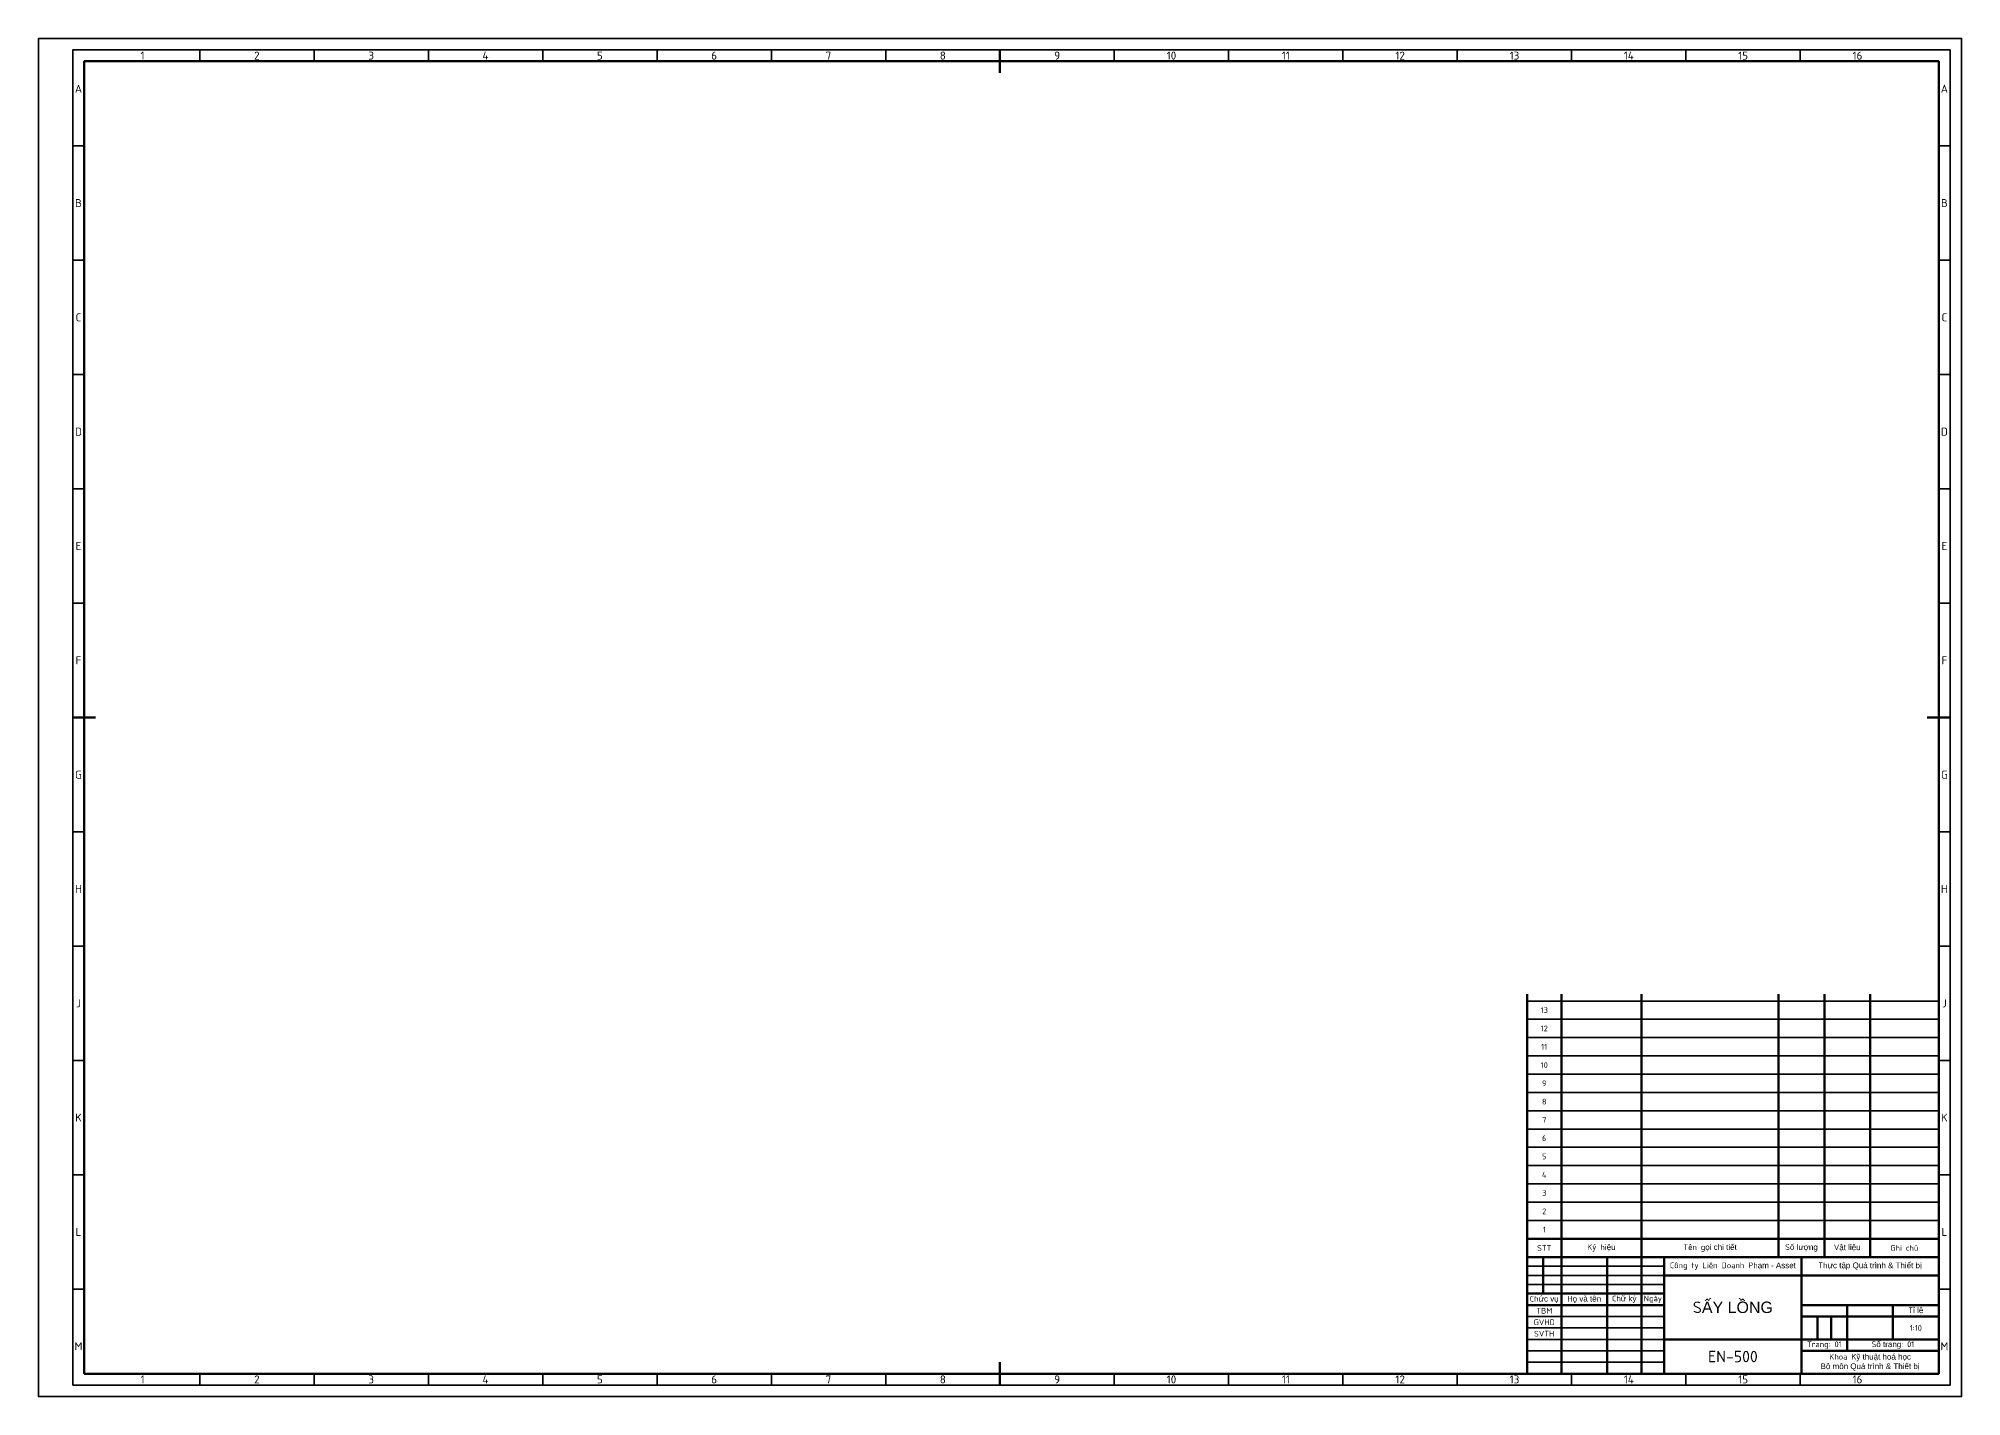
# Model space of a CAD drawing. Header units: millimetres. Extents: x 4423 to 6629, y 3249 to 4171.
# Drawn here: x 5788 to 6629, y 3249 to 3843 of the extents above; entities that cross this region are included whole.
import ezdxf

# ---------------------------------------------------------------- set-up
doc = ezdxf.new("R2010")
doc.units = ezdxf.units.MM
doc.linetypes.add('ACAD_ISO10W100', pattern=[18, 12, -3, 0, -3])
for name, color, linetype, lineweight in [('Chu cai', 90, 'Continuous', 25), ('Khung dam', 30, 'Continuous', 70), ('Khung nhat', 130, 'Continuous', 35), ('KHUNGDAM', 2, 'Continuous', 70), ('KHUNGMANH', 4, 'Continuous', 35)]:
    doc.layers.add(name, color=color, linetype=linetype, lineweight=lineweight)
doc.styles.add('style1', font='isocpeur.ttf', dxfattribs={"height": 3.5})
doc.styles.add('style2', font='isocpeur.ttf', dxfattribs={"height": 2.5})

msp = doc.modelspace()

# ---------------------------------------------------------------- linework, layer by layer
at = {"layer": 'Khung dam'}
for p, q in [((6208.3729, 3837.5004), (6208.3729, 3827.5004)), ((5802.8729, 3545.5004), (5812.8729, 3545.5004)), ((6623.8729, 3545.5004), (6613.8729, 3545.5004)), ((6208.3729, 3253.5004), (6208.3729, 3263.5004))]:
    msp.add_line(p, q, dxfattribs=at)
msp.add_lwpolyline([(5807.8729, 3258.5004), (6618.8729, 3258.5004), (6618.8729, 3832.5004), (5807.8729, 3832.5004)], close=True, dxfattribs=at)
at = {"layer": 'Khung nhat'}
for points in [[(5787.8729, 3842.5004), (6628.8729, 3842.5004), (6628.8729, 3248.5004), (5787.8729, 3248.5004)], [(5802.8729, 3253.5004), (6623.8729, 3253.5004), (6623.8729, 3837.5004), (5802.8729, 3837.5004)]]:
    msp.add_lwpolyline(points, close=True, dxfattribs=at)
at = {"layer": 'KHUNGDAM'}
for p, q in [((6438.8729, 3374.5004), (6438.8729, 3424.5004)), ((6453.8729, 3374.5004), (6453.8729, 3424.5004)), ((6488.8729, 3374.5004), (6488.8729, 3424.5004)), ((6548.8729, 3374.5004), (6548.8729, 3424.5004)), ((6568.8729, 3374.5004), (6568.8729, 3424.5004)), ((6588.8729, 3374.5004), (6588.8729, 3424.5004)), ((6438.8729, 3369.8363), (6438.8729, 3374.5004)), ((6453.8729, 3364.7698), (6453.8729, 3374.5004)), ((6488.8729, 3362.0417), (6488.8729, 3374.5004)), ((6548.8729, 3368.1741), (6548.8729, 3374.5004)), ((6568.8729, 3309.5004), (6568.8729, 3374.5004)), ((6588.8729, 3309.5004), (6588.8729, 3374.5004)), ((6438.8729, 3309.5004), (6438.8729, 3369.8363)), ((6453.8729, 3309.5004), (6453.8729, 3364.7698)), ((6548.8729, 3309.5004), (6548.8729, 3368.1741)), ((6488.8729, 3309.5004), (6488.8729, 3362.0417)), ((6438.8729, 3317.5004), (6618.8729, 3317.5004)), ((6618.8729, 3309.5004), (6438.8729, 3309.5004)), ((6438.8729, 3309.5004), (6438.8729, 3258.5004)), ((6445.8729, 3309.5004), (6445.8729, 3293.5004)), ((6453.8729, 3309.5004), (6453.8729, 3258.5004)), ((6473.8729, 3309.5004), (6473.8729, 3258.5004)), ((6488.8729, 3309.5004), (6488.8729, 3258.5004)), ((6498.8729, 3309.5004), (6498.8729, 3258.5004)), ((6558.8729, 3309.5004), (6558.8729, 3258.5004)), ((6618.8729, 3301.5004), (6498.8729, 3301.5004)), ((6438.8729, 3293.5004), (6498.8729, 3293.5004)), ((6438.8729, 3288.5004), (6498.8729, 3288.5004)), ((6618.8729, 3288.5004), (6558.8729, 3288.5004)), ((6578.8729, 3288.5004), (6578.8729, 3268.5004)), ((6598.8729, 3288.5004), (6598.8729, 3273.5004)), ((6618.8729, 3283.5004), (6558.8729, 3283.5004)), ((6565.8729, 3283.5004), (6565.8729, 3273.5004)), ((6571.8729, 3283.5004), (6571.8729, 3273.5004)), ((6558.8729, 3273.5004), (6498.8729, 3273.5004)), ((6618.8729, 3273.5004), (6558.8729, 3273.5004)), ((6618.8729, 3268.5004), (6558.8729, 3268.5004))]:
    msp.add_line(p, q, dxfattribs=at)
at = {"layer": 'KHUNGMANH'}
for p, q in [((5858.3729, 3837.5004), (5858.3729, 3832.5004)), ((5908.3729, 3837.5004), (5908.3729, 3832.5004)), ((5958.3729, 3837.5004), (5958.3729, 3832.5004)), ((6008.3729, 3837.5004), (6008.3729, 3832.5004)), ((6058.3729, 3837.5004), (6058.3729, 3832.5004)), ((6108.3729, 3837.5004), (6108.3729, 3832.5004)), ((6158.3729, 3837.5004), (6158.3729, 3832.5004)), ((6158.3729, 3837.5004), (6158.3729, 3832.5004)), ((6258.3729, 3837.5004), (6258.3729, 3832.5004)), ((6258.3729, 3837.5004), (6258.3729, 3832.5004)), ((6308.3729, 3837.5004), (6308.3729, 3832.5004)), ((6358.3729, 3837.5004), (6358.3729, 3832.5004)), ((6408.3729, 3837.5004), (6408.3729, 3832.5004)), ((6408.3729, 3837.5004), (6408.3729, 3832.5004)), ((6408.3729, 3837.5004), (6408.3729, 3832.5004)), ((6458.3729, 3837.5004), (6458.3729, 3832.5004)), ((6508.3729, 3837.5004), (6508.3729, 3832.5004)), ((6558.3729, 3837.5004), (6558.3729, 3832.5004)), ((5802.8729, 3795.5004), (5807.8729, 3795.5004)), ((6623.8729, 3795.5004), (6618.8729, 3795.5004)), ((5802.8729, 3745.5004), (5807.8729, 3745.5004)), ((6623.8729, 3745.5004), (6618.8729, 3745.5004)), ((5802.8729, 3695.5004), (5807.8729, 3695.5004)), ((6623.8729, 3695.5004), (6618.8729, 3695.5004)), ((5802.8729, 3645.5004), (5807.8729, 3645.5004)), ((5802.8729, 3645.5004), (5807.8729, 3645.5004)), ((5802.8729, 3645.5004), (5807.8729, 3645.5004)), ((6623.8729, 3645.5004), (6618.8729, 3645.5004)), ((5802.8729, 3595.5004), (5807.8729, 3595.5004)), ((6623.8729, 3595.5004), (6618.8729, 3595.5004)), ((5802.8729, 3545.5004), (5807.8729, 3545.5004)), ((5802.8729, 3495.5004), (5807.8729, 3495.5004)), ((6623.8729, 3495.5004), (6618.8729, 3495.5004)), ((5802.8729, 3445.5004), (5807.8729, 3445.5004)), ((6623.8729, 3445.5004), (6618.8729, 3445.5004)), ((6438.8729, 3421.5004), (6618.8729, 3421.5004)), ((6438.8729, 3413.5004), (6618.8729, 3413.5004)), ((6438.8729, 3405.5004), (6618.8729, 3405.5004)), ((5802.8729, 3395.5004), (5807.8729, 3395.5004)), ((6438.8729, 3397.5004), (6618.8729, 3397.5004)), ((6438.8729, 3389.5004), (6618.8729, 3389.5004)), ((6623.8729, 3395.5004), (6618.8729, 3395.5004)), ((6438.8729, 3381.5004), (6618.8729, 3381.5004)), ((6438.8729, 3373.5004), (6618.8729, 3373.5004)), ((6438.8729, 3365.5004), (6618.8729, 3365.5004)), ((6438.8729, 3357.5004), (6618.8729, 3357.5004)), ((6438.8729, 3349.5004), (6618.8729, 3349.5004)), ((5802.8729, 3345.5004), (5807.8729, 3345.5004)), ((6438.8729, 3341.5004), (6618.8729, 3341.5004)), ((6623.8729, 3345.5004), (6618.8729, 3345.5004)), ((6438.8729, 3333.5004), (6618.8729, 3333.5004)), ((6438.8729, 3325.5004), (6618.8729, 3325.5004)), ((6438.8729, 3305.5004), (6498.8729, 3305.5004)), ((6438.8729, 3301.5004), (6498.8729, 3301.5004)), ((6438.8729, 3297.5004), (6498.8729, 3297.5004)), ((5802.8729, 3295.5004), (5807.8729, 3295.5004)), ((6623.8729, 3295.5004), (6618.8729, 3295.5004)), ((6498.8729, 3283.5004), (6438.8729, 3283.5004)), ((6438.8729, 3278.5004), (6498.8729, 3278.5004)), ((6438.8729, 3273.5004), (6498.8729, 3273.5004)), ((6438.8729, 3268.5004), (6498.8729, 3268.5004)), ((6438.8729, 3263.5004), (6498.8729, 3263.5004)), ((5858.3729, 3253.5004), (5858.3729, 3258.5004)), ((5908.3729, 3253.5004), (5908.3729, 3258.5004)), ((5958.3729, 3253.5004), (5958.3729, 3258.5004)), ((6008.3729, 3253.5004), (6008.3729, 3258.5004)), ((6058.3729, 3253.5004), (6058.3729, 3258.5004)), ((6108.3729, 3253.5004), (6108.3729, 3258.5004)), ((6158.3729, 3253.5004), (6158.3729, 3258.5004)), ((6258.3729, 3253.5004), (6258.3729, 3258.5004)), ((6308.3729, 3253.5004), (6308.3729, 3258.5004)), ((6358.3729, 3253.5004), (6358.3729, 3258.5004)), ((6408.3729, 3253.5004), (6408.3729, 3258.5004)), ((6458.3729, 3253.5004), (6458.3729, 3258.5004)), ((6508.3729, 3253.5004), (6508.3729, 3258.5004)), ((6558.3729, 3253.5004), (6558.3729, 3258.5004))]:
    msp.add_line(p, q, dxfattribs=at)

# ---------------------------------------------------------------- texts
at = {"layer": 'Chu cai', "attachment_point": 5}
for s, width, gutter_width, insert, char_height, style in [('1', 50, 12.5, (5833.3729, 3835.0004), 3.5, 'style1'), ('2', 50, 12.5, (5883.3729, 3835.0004), 3.5, 'style1'), ('3', 50, 12.5, (5933.3729, 3835.0004), 3.5, 'style1'), ('4', 50, 12.5, (5983.3729, 3835.0004), 3.5, 'style1'), ('5', 50, 12.5, (6033.3729, 3835.0004), 3.5, 'style1'), ('6', 50, 12.5, (6083.3729, 3835.0004), 3.5, 'style1'), ('7', 50, 12.5, (6133.3729, 3835.0004), 3.5, 'style1'), ('8', 50, 12.5, (6183.3729, 3835.0004), 3.5, 'style1'), ('9', 50, 12.5, (6233.3729, 3835.0004), 3.5, 'style1'), ('10', 50, 12.5, (6283.3729, 3835.0004), 3.5, 'style1'), ('11', 50, 12.5, (6333.3729, 3835.0004), 3.5, 'style1'), ('12', 50, 12.5, (6383.3729, 3835.0004), 3.5, 'style1'), ('13', 50, 12.5, (6433.3729, 3835.0004), 3.5, 'style1'), ('14', 50, 12.5, (6483.3729, 3835.0004), 3.5, 'style1'), ('15', 50, 12.5, (6533.3729, 3835.0004), 3.5, 'style1'), ('16', 50, 12.5, (6583.3729, 3835.0004), 3.5, 'style1'), ('A', 5, 12.5, (5805.3729, 3820.5004), 3.5, 'style1'), ('A', 5, 12.5, (6621.3729, 3820.5004), 3.5, 'style1'), ('B', 5, 12.5, (5805.3729, 3770.5004), 3.5, 'style1'), ('B', 5, 12.5, (6621.3729, 3770.5004), 3.5, 'style1'), ('C', 5, 12.5, (5805.3729, 3720.5004), 3.5, 'style1'), ('C', 5, 12.5, (6621.3729, 3720.5004), 3.5, 'style1'), ('D', 5, 12.5, (5805.3729, 3670.5004), 3.5, 'style1'), ('D', 5, 12.5, (6621.3729, 3670.5004), 3.5, 'style1'), ('E', 5, 12.5, (5805.3729, 3620.5004), 3.5, 'style1'), ('E', 5, 12.5, (6621.3729, 3620.5004), 3.5, 'style1'), ('F', 5, 12.5, (5805.3729, 3570.5004), 3.5, 'style1'), ('F', 5, 12.5, (6621.3729, 3570.5004), 3.5, 'style1'), ('G', 5, 12.5, (5805.3729, 3520.5004), 3.5, 'style1'), ('G', 5, 12.5, (6621.3729, 3520.5004), 3.5, 'style1'), ('H', 5, 12.5, (5805.3729, 3470.5004), 3.5, 'style1'), ('H', 5, 12.5, (6621.3729, 3470.5004), 3.5, 'style1'), ('J', 5, 12.5, (5805.3729, 3420.5004), 3.5, 'style1'), ('J', 5, 12.5, (6621.3729, 3420.5004), 3.5, 'style1'), ('K', 5, 12.5, (5805.3729, 3370.5004), 3.5, 'style1'), ('K', 5, 12.5, (6621.3729, 3370.5004), 3.5, 'style1'), ('L', 5, 12.5, (5805.3729, 3320.5004), 3.5, 'style1'), ('L', 5, 12.5, (6621.3729, 3320.5004), 3.5, 'style1'), ('STT', 15, 12.5, (6446.3729, 3313.5004), 2.5, 'style2'), ('Ký hi{\\fArial|b0|i0|c163|p34;ệu}', 35, 12.5, (6471.3729, 3313.5004), 2.5, 'style2'), ('Tên g{\\fArial|b0|i0|c163|p34;ọi chi tiết}', 60, 12.5, (6518.8729, 3313.5004), 2.5, 'style2'), ('S{\\fArial|b0|i0|c163|p34;ố lượng}', 20, 12.5, (6558.8729, 3313.5004), 2.5, 'style2'), ('V{\\fArial|b0|i0|c163|p34;ật liệu}', 20, 12.5, (6578.8729, 3313.5004), 2.5, 'style2'), ('Ghi chú', 30, 12.5, (6603.8729, 3313.5004), 2.5, 'style2'), ('Công ty Liên Doanh Ph{\\fArial|b0|i0|c163|p34;ạm - Asset}', 60, 12.5, (6528.8729, 3305.5004), 2.5, 'style2'), ('Th{\\fArial|b0|i0|c163|p34;ực tập Quá trình & Thiết bị}', 60, 12.5, (6588.8729, 3305.5004), 2.5, 'style2'), ('Ch{\\fArial|b0|i0|c163|p34;ức vụ}', 15, 25, (6446.3729, 3291.0004), 2.5, 'style2'), ('H{\\fArial|b0|i0|c163|p34;ọ và tên}', 20, 25, (6463.8729, 3291.0004), 2.5, 'style2'), ('Ch{\\fArial|b0|i0|c163|p34;ữ ký}', 15, 12.5, (6481.3729, 3291.0004), 2.5, 'style2'), ('Ngày', 10, 12.5, (6493.8729, 3291.0004), 2.5, 'style2'), ('S{\\fArial|b0|i0|c163|p34;ẤY LỒNG}', 60, 12.5, (6528.8729, 3287.5004), 5, 'style2'), ('GVHD', 15, 12.5, (6446.3729, 3281.0004), 2.5, 'style2'), ('TBM', 15, 12.5, (6446.3729, 3286.0004), 2.5, 'style2'), ('T{\\fArial|b0|i0|c163|p34;ỉ lệ}', 20, 12.5, (6608.8729, 3286.0004), 2.5, 'style2'), ('M', 5, 12.5, (5805.3729, 3270.5004), 3.5, 'style1'), ('SVTH', 15, 12.5, (6446.3729, 3276.0004), 2.5, 'style2'), ('Trang: 01', 20, 12.5, (6568.8729, 3271.0004), 2.5, 'style2'), ('S{\\fArial|b0|i0|c163|p34;ố trang}: 01', 40, 12.5, (6598.8729, 3271.0004), 2.5, 'style2'), ('1:10', 20, 12.5, (6608.8729, 3278.5004), 2.5, 'style2'), ('M', 5, 12.5, (6621.3729, 3270.5004), 3.5, 'style1'), ('Khoa K{\\fArial|b0|i0|c163|p34;ỹ thuật hoá học\\PBộ môn Quá trình & Thiết bị}', 60, 12.5, (6588.8729, 3263.5004), 2.5, 'style2'), ('1', 50, 12.5, (5833.3729, 3256.0004), 3.5, 'style1'), ('2', 50, 12.5, (5883.3729, 3256.0004), 3.5, 'style1'), ('3', 50, 12.5, (5933.3729, 3256.0004), 3.5, 'style1'), ('4', 50, 12.5, (5983.3729, 3256.0004), 3.5, 'style1'), ('5', 50, 12.5, (6033.3729, 3256.0004), 3.5, 'style1'), ('6', 50, 12.5, (6083.3729, 3256.0004), 3.5, 'style1'), ('7', 50, 12.5, (6133.3729, 3256.0004), 3.5, 'style1'), ('8', 50, 12.5, (6183.3729, 3256.0004), 3.5, 'style1'), ('9', 50, 12.5, (6233.3729, 3256.0004), 3.5, 'style1'), ('10', 50, 12.5, (6283.3729, 3256.0004), 3.5, 'style1'), ('11', 50, 12.5, (6333.3729, 3256.0004), 3.5, 'style1'), ('12', 50, 12.5, (6383.3729, 3256.0004), 3.5, 'style1'), ('13', 50, 12.5, (6433.3729, 3256.0004), 3.5, 'style1'), ('14', 50, 12.5, (6483.3729, 3256.0004), 3.5, 'style1'), ('15', 50, 12.5, (6533.3729, 3256.0004), 3.5, 'style1'), ('16', 50, 12.5, (6583.3729, 3256.0004), 3.5, 'style1')]:
    msp.add_mtext_dynamic_manual_height_columns(s, width=width, gutter_width=gutter_width, heights=[0], dxfattribs=dict(at, insert=insert, char_height=char_height, style=style))
at = {"layer": 'Chu cai', "char_height": 2.5, "width": 15, "attachment_point": 5, "style": 'style2'}
for s, insert in [('13', (6446.3729, 3417.5004)), ('12', (6446.3729, 3409.5004)), ('11', (6446.3729, 3401.5004)), ('10', (6446.3729, 3393.5004)), ('9', (6446.3729, 3385.5004)), ('8', (6446.3729, 3377.5004)), ('7', (6446.3729, 3369.5004)), ('6', (6446.3729, 3361.5004)), ('5', (6446.3729, 3353.5004)), ('4', (6446.3729, 3345.5004)), ('3', (6446.3729, 3337.5004)), ('2', (6446.3729, 3329.5004)), ('1', (6446.3729, 3321.5004))]:
    msp.add_mtext(s, dxfattribs=dict(at, insert=insert))
at = {"layer": 'Chu cai', "linetype": 'ACAD_ISO10W100', "insert": (6528.8729, 3266.0004), "char_height": 5, "attachment_point": 5, "style": 'style2'}
msp.add_mtext_dynamic_manual_height_columns('EN-500', width=60, gutter_width=12.5, heights=[0], dxfattribs=at)

doc.saveas('drawing.dxf')
